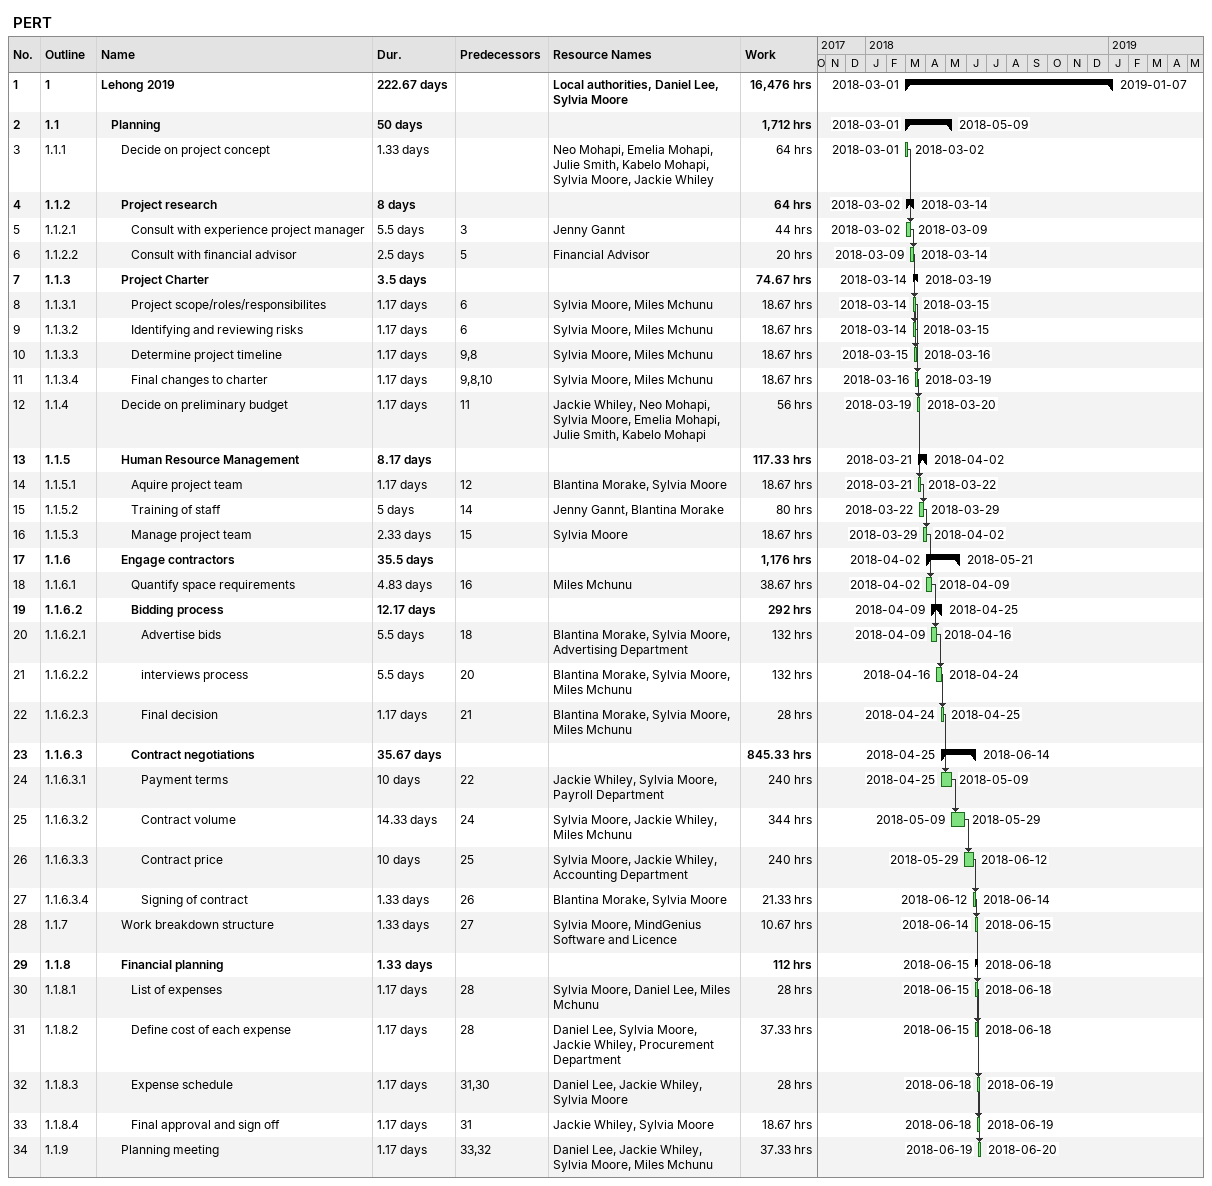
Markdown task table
PERT

| ID | WBS | Task | Duration | Start | Finish | Predecessors | Resources | Work (h) |
|---|---|---|---|---|---|---|---|---|
| 1 | 1 | **Lehong 2019** | 222.67d | 2018-03-01 | 2019-01-07 |  | Local authorities, Daniel Lee, Sylvia Moore | 16476 |
| 2 | 1.1 | **Planning** | 50d | 2018-03-01 | 2018-05-09 |  |  | 1712 |
| 3 | 1.1.1 | Decide on project concept | 1.33d | 2018-03-01 | 2018-03-02 |  | Neo Mohapi, Emelia Mohapi, Julie Smith, Kabelo Mohapi, Sylvia Moore, Jackie Whiley | 64 |
| 4 | 1.1.2 | **Project research** | 8d | 2018-03-02 | 2018-03-14 |  |  | 64 |
| 5 | 1.1.2.1 | Consult with experience project manager | 5.5d | 2018-03-02 | 2018-03-09 | 3 | Jenny Gannt | 44 |
| 6 | 1.1.2.2 | Consult with financial advisor | 2.5d | 2018-03-09 | 2018-03-14 | 5 | Financial Advisor | 20 |
| 7 | 1.1.3 | **Project Charter** | 3.5d | 2018-03-14 | 2018-03-19 |  |  | 74.67 |
| 8 | 1.1.3.1 | Project scope/roles/responsibilites | 1.17d | 2018-03-14 | 2018-03-15 | 6 | Sylvia Moore, Miles Mchunu | 18.67 |
| 9 | 1.1.3.2 | Identifying and reviewing risks | 1.17d | 2018-03-14 | 2018-03-15 | 6 | Sylvia Moore, Miles Mchunu | 18.67 |
| 10 | 1.1.3.3 | Determine project timeline | 1.17d | 2018-03-15 | 2018-03-16 | 9, 8 | Sylvia Moore, Miles Mchunu | 18.67 |
| 11 | 1.1.3.4 | Final changes to charter | 1.17d | 2018-03-16 | 2018-03-19 | 9, 8, 10 | Sylvia Moore, Miles Mchunu | 18.67 |
| 12 | 1.1.4 | Decide on preliminary budget | 1.17d | 2018-03-19 | 2018-03-20 | 11 | Jackie Whiley, Neo Mohapi, Sylvia Moore, Emelia Mohapi, Julie Smith, Kabelo Mohapi | 56 |
| 13 | 1.1.5 | **Human Resource Management** | 8.17d | 2018-03-21 | 2018-04-02 |  |  | 117.33 |
| 14 | 1.1.5.1 | Aquire project team | 1.17d | 2018-03-21 | 2018-03-22 | 12 | Blantina Morake, Sylvia Moore | 18.67 |
| 15 | 1.1.5.2 | Training of staff | 5d | 2018-03-22 | 2018-03-29 | 14 | Jenny Gannt, Blantina Morake | 80 |
| 16 | 1.1.5.3 | Manage project team | 2.33d | 2018-03-29 | 2018-04-02 | 15 | Sylvia Moore | 18.67 |
| 17 | 1.1.6 | **Engage contractors** | 35.5d | 2018-04-02 | 2018-05-21 |  |  | 1176 |
| 18 | 1.1.6.1 | Quantify space requirements | 4.83d | 2018-04-02 | 2018-04-09 | 16 | Miles Mchunu | 38.67 |
| 19 | 1.1.6.2 | **Bidding process** | 12.17d | 2018-04-09 | 2018-04-25 |  |  | 292 |
| 20 | 1.1.6.2.1 | Advertise bids | 5.5d | 2018-04-09 | 2018-04-16 | 18 | Blantina Morake, Sylvia Moore, Advertising Department | 132 |
| 21 | 1.1.6.2.2 | interviews process | 5.5d | 2018-04-16 | 2018-04-24 | 20 | Blantina Morake, Sylvia Moore, Miles Mchunu | 132 |
| 22 | 1.1.6.2.3 | Final decision | 1.17d | 2018-04-24 | 2018-04-25 | 21 | Blantina Morake, Sylvia Moore, Miles Mchunu | 28 |
| 23 | 1.1.6.3 | **Contract negotiations** | 35.67d | 2018-04-25 | 2018-06-14 |  |  | 845.33 |
| 24 | 1.1.6.3.1 | Payment terms | 10d | 2018-04-25 | 2018-05-09 | 22 | Jackie Whiley, Sylvia Moore, Payroll Department | 240 |
| 25 | 1.1.6.3.2 | Contract volume | 14.33d | 2018-05-09 | 2018-05-29 | 24 | Sylvia Moore, Jackie Whiley, Miles Mchunu | 344 |
| 26 | 1.1.6.3.3 | Contract price | 10d | 2018-05-29 | 2018-06-12 | 25 | Sylvia Moore, Jackie Whiley, Accounting Department | 240 |
| 27 | 1.1.6.3.4 | Signing of contract | 1.33d | 2018-06-12 | 2018-06-14 | 26 | Blantina Morake, Sylvia Moore | 21.33 |
| 28 | 1.1.7 | Work breakdown structure | 1.33d | 2018-06-14 | 2018-06-15 | 27 | Sylvia Moore, MindGenius Software and Licence | 10.67 |
| 29 | 1.1.8 | **Financial planning** | 1.33d | 2018-06-15 | 2018-06-18 |  |  | 112 |
| 30 | 1.1.8.1 | List of expenses | 1.17d | 2018-06-15 | 2018-06-18 | 28 | Sylvia Moore, Daniel Lee, Miles Mchunu | 28 |
| 31 | 1.1.8.2 | Define cost of each expense | 1.17d | 2018-06-15 | 2018-06-18 | 28 | Daniel Lee, Sylvia Moore, Jackie Whiley, Procurement Department | 37.33 |
| 32 | 1.1.8.3 | Expense schedule | 1.17d | 2018-06-18 | 2018-06-19 | 31, 30 | Daniel Lee, Jackie Whiley, Sylvia Moore | 28 |
| 33 | 1.1.8.4 | Final approval and sign off | 1.17d | 2018-06-18 | 2018-06-19 | 31 | Jackie Whiley, Sylvia Moore | 18.67 |
| 34 | 1.1.9 | Planning meeting | 1.17d | 2018-06-19 | 2018-06-20 | 33, 32 | Daniel Lee, Jackie Whiley, Sylvia Moore, Miles Mchunu | 37.33 |
